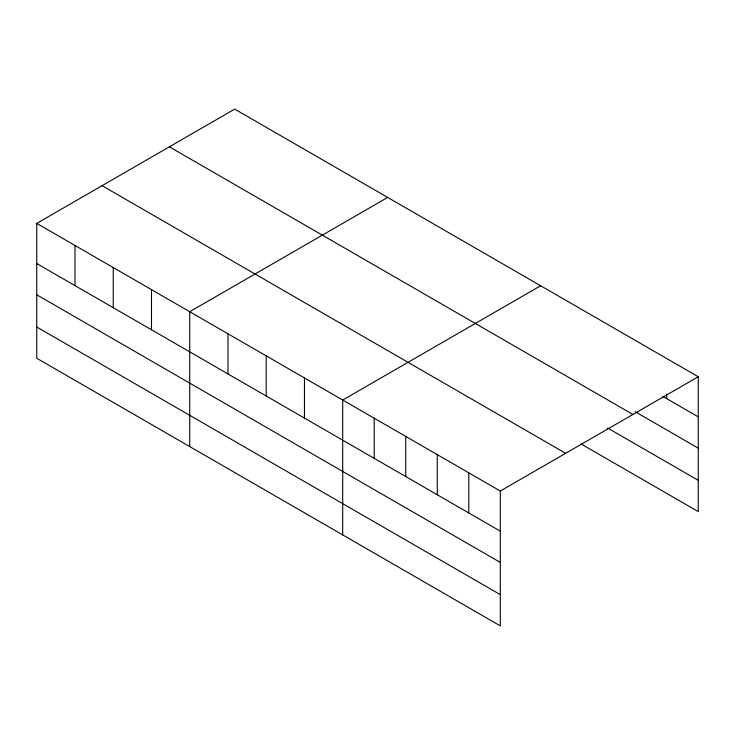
<?xml version="1.0" encoding="UTF-8"?>
<svg xmlns="http://www.w3.org/2000/svg" width="735" height="735" viewBox="0 0 735 735"><rect width="100%" height="100%" fill="white"/><g stroke="black" fill="none" stroke-linecap="round" stroke-linejoin="round"><path stroke-width="1.1" d="M581.027 443.931L698.25 511.606L698.25 376.743L234.695 109.111L36.75 223.394L36.75 358.257L500.305 625.889L500.305 491.026L36.75 223.394M387.667 197.43L189.722 311.713L189.722 446.577M540.638 285.75L342.694 400.033L342.694 534.896M500.305 491.026L698.25 376.743M662.786 396.404L698.25 416.874M635.205 411.738L698.25 448.139M169.372 146.825L632.927 414.457M607.625 428.018L698.25 480.341M102.073 185.679L565.628 453.311M36.75 263.534L500.305 531.157M36.75 294.79L500.305 562.422M36.75 327.002L500.305 594.624M666.728 394.089L666.728 398.673M468.783 472.825L468.783 512.957M437.261 454.625L437.261 494.765M405.738 436.425L405.738 476.565M374.216 418.233L374.216 458.364M304.455 377.955L304.455 418.086M266.208 355.869L266.208 396.009M227.969 333.791L227.969 373.931M151.483 289.636L151.483 329.767M113.236 267.558L113.236 307.689M74.998 245.472L74.998 285.612"/></g></svg>
